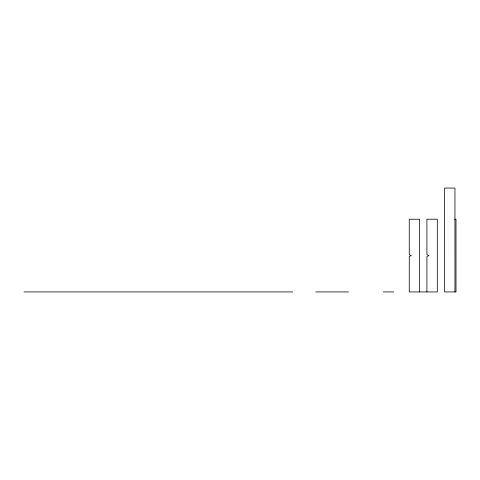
<?xml version="1.0" encoding="UTF-8"?>
<svg xmlns="http://www.w3.org/2000/svg" width="480" height="480" viewBox="0 0 480 480"><rect width="100%" height="100%" fill="white"/><g stroke="black" fill="none" stroke-linecap="round" stroke-linejoin="round"><path stroke-width="0.72" d="M454.518 219.228L456 219.228L456 291.93L444.582 291.93L444.576 188.07L454.95 188.07L454.962 291.93M24 291.93L292.71 291.93M315.786 291.93L348.492 291.93M383.298 291.93L393.684 291.93M426.918 291.93L426.918 256.44L428.994 255.582L426.918 254.718L426.918 219.228L437.304 219.228L437.304 291.93L409.26 291.93L409.26 256.44L411.336 255.582L409.26 254.718L409.26 219.228L419.646 219.228L419.646 291.93"/></g></svg>
